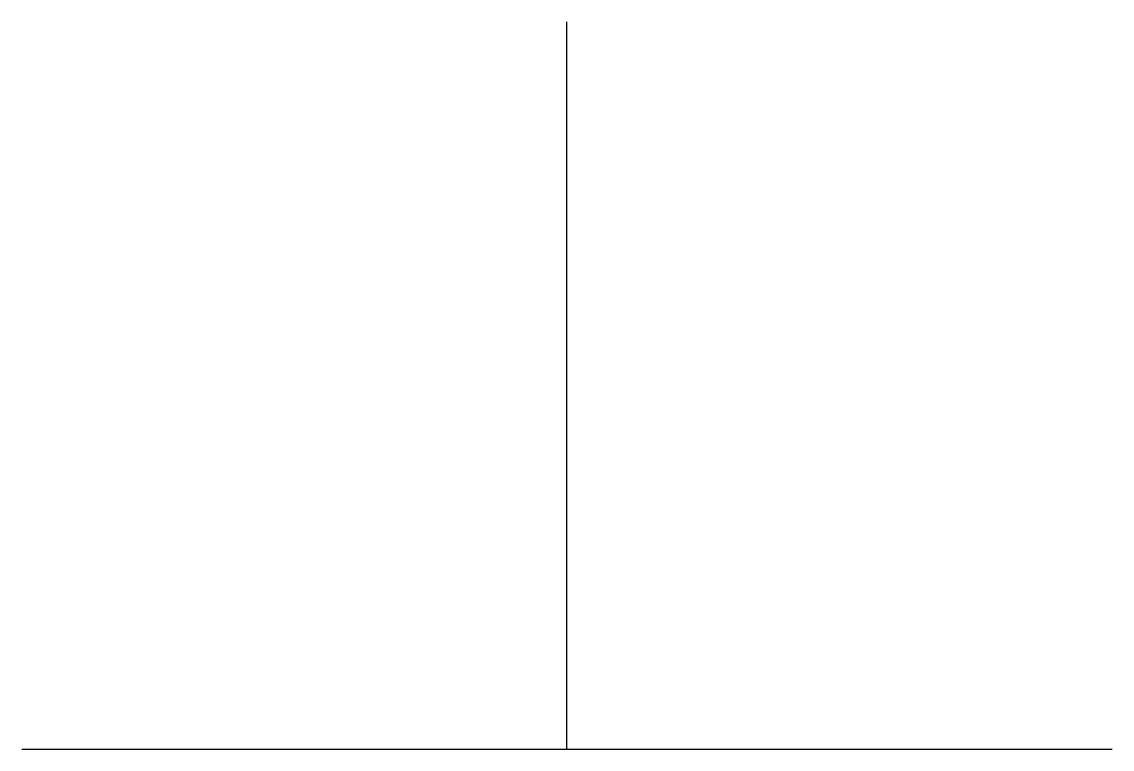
# Model space of a CAD drawing. Header units: millimetres. Extents: x -0.075 to 0.075, y 0 to 0.1.
import ezdxf

# ---------------------------------------------------------------- set-up
doc = ezdxf.new("R2010")
doc.units = ezdxf.units.MM
doc.layers.add('PP', color=7, linetype='Continuous')

msp = doc.modelspace()

# ---------------------------------------------------------------- linework, layer by layer
at = {"layer": 'PP', "lineweight": 25}
msp.add_line((0, 0), (0, 0.1), dxfattribs=at)
msp.add_lwpolyline([(-0.075, 0), (0.075, 0)], dxfattribs=at)

doc.saveas('drawing.dxf')
